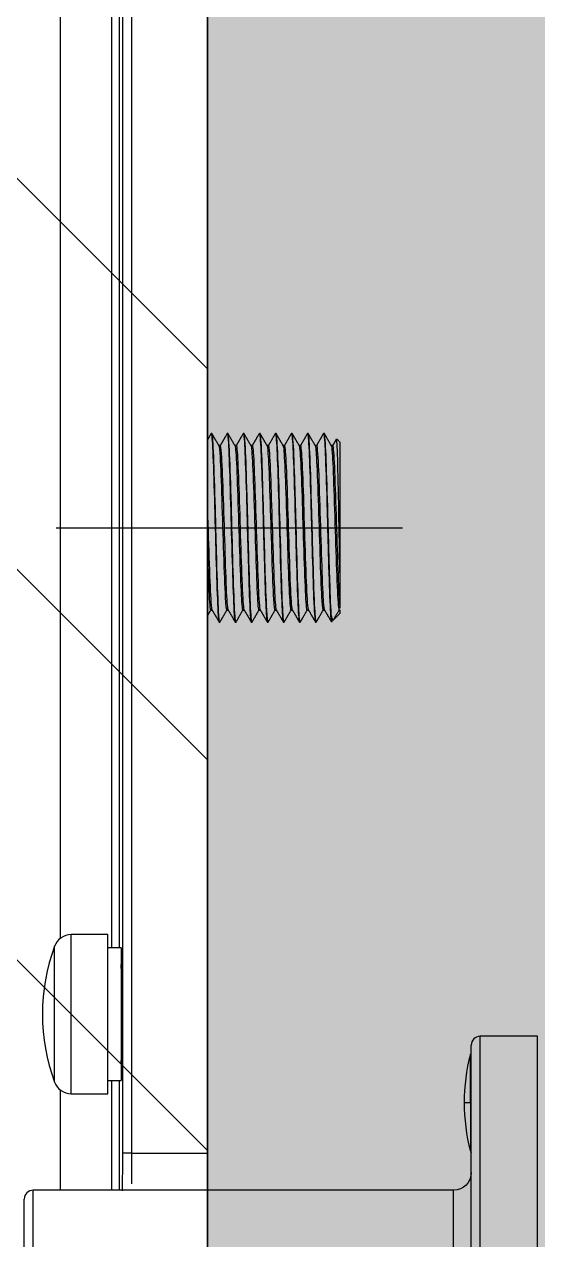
# Model space of a CAD drawing. Header units: millimetres. Extents: x -41292 to 298682, y -22072 to 33155.
# Drawn here: x -25683.8 to -25625.8, y 28670.4 to 28807.8 of the extents above; entities that cross this region are included whole.
import ezdxf

# ---------------------------------------------------------------- set-up
doc = ezdxf.new("R2010")
doc.units = ezdxf.units.MM
for name, color, linetype in [('02-WAL', 2, 'Continuous'), ('06-FUR', 6, 'Continuous'), ('F-BATH', 9, 'Continuous'), ('인테리어_벽체_신설', 3, 'Continuous'), ('인테리어_해치_벽체', 8, 'Continuous')]:
    doc.layers.add(name, color=color, linetype=linetype)

# ---------------------------------------------------------------- blocks, each defined once
blk = doc.blocks.new('shdushs')
at = {"layer": '인테리어_해치_벽체'}
h = blk.add_hatch(color=256, dxfattribs=at)
h.dxf.hatch_style = 1
h.paths.add_polyline_path([(278642.73, 3821.07), (279542.73, 3821.07), (279542.73, 3081.07), (278642.73, 3081.07)], flags=16)
h.paths.add_polyline_path([(277152.73, 3961.07), (277872.73, 3961.07), (277872.73, 151.07), (277922.73, 151.07), (277922.73, 11.07), (277732.73, 11.07), (277732.73, 3821.07), (277732.73, 3821.07), (277732.73, 3821.07), (277152.73, 3821.07)])
h.paths.add_polyline_path([(273717.73, 4561.07), (275322.73, 4561.07), (275322.73, 3821.07), (275272.73, 3821.07), (275272.73, 2461.07), (275322.73, 2461.07), (275322.73, 2321.07), (274602.73, 2321.07), (274602.73, -758.93), (274652.73, -758.93), (274652.73, -898.93), (274462.73, -898.93), (274462.73, 2321.07), (274362.73, 2321.07), (274362.73, 2461.07), (275132.73, 2461.07), (275132.73, 4321.07), (273717.73, 4321.07)])
h.paths.add_polyline_path([(271533.15, 3011.07), (271533.15, 2871.07), (272442.73, 2871.07), (272442.73, 2321.07), (272632.73, 2321.07), (272632.73, 2461.07), (272582.73, 2461.07), (272582.73, 3011.07)])
h.paths.add_polyline_path([(268942.73, 1846.07), (268942.73, 1716.07), (269342.73, 1716.07), (269342.73, -898.93), (271112.73, -906.75), (271112.73, -766.75), (269482.73, -758.93), (269482.73, 2871.07), (270375.78, 2871.07), (270375.78, 3011.07), (269482.73, 3011.07), (269482.73, 4321.07), (270617.73, 4321.07), (270617.73, 4561.07), (269342.73, 4561.07), (269342.73, 1846.07)])
h.paths.add_polyline_path([(276332.73, -2313.93), (277872.73, -2313.93), (277872.73, -2463.93), (276332.73, -2463.93)])
h.paths.add_polyline_path([(275552.73, -898.93), (275552.73, -758.93), (277872.73, -758.93), (277872.73, -898.93)])
h.paths.add_polyline_path([(270682.73, -2463.93), (270342.73, -2463.93), (270342.73, -2313.93), (270682.73, -2313.93)])
h.paths.add_polyline_path([(269842.73, -6133.93), (270682.73, -6133.93), (270682.73, -6283.93), (269842.73, -6283.93)])
h.paths.add_polyline_path([(275142.73, -6283.93), (275681.29, -6283.93), (275681.29, -6133.93), (275382.73, -6133.93), (275382.73, -2463.93), (275432.73, -2463.93), (275432.73, -2313.93), (275142.73, -2313.93), (275142.73, -6283.93)])
h.paths.add_polyline_path([(278812.73, -7888.93), (278812.73, -8128.93), (279782.73, -8128.93), (279782.73, 3961.07), (278502.73, 3961.07), (278502.73, 2941.07), (279542.73, 2941.07), (279542.73, 151.07), (278722.73, 151.07), (278722.73, 11.07), (279542.73, 11.07), (279542.73, -2313.93), (278872.73, -2313.93), (278872.73, -2463.93), (279542.73, -2463.93), (279542.73, -6133.93), (278812.73, -6133.93), (278812.73, -6283.93), (279542.73, -6283.93), (279542.73, -7888.93)])
h.paths.add_polyline_path([(274612.73, -7888.93), (276112.73, -7888.93), (276112.73, -8128.93), (274612.73, -8128.93)])
h.paths.add_polyline_path([(270167.73, -7288.93), (270682.73, -7288.93), (270682.73, -7888.93), (271212.73, -7888.93), (271212.73, -8128.93), (270167.73, -8128.93)])
h.paths.add_polyline_path([(267542.73, -7288.93), (267282.73, -7288.93), (267282.73, -7528.93), (267782.73, -7528.93), (267782.73, -6283.93), (268382.73, -6283.93), (268382.73, -6133.93), (267782.73, -6133.93), (267782.73, -2463.93), (269442.73, -2463.93), (269442.73, -2313.93), (267442.73, -2313.93), (267442.73, -2463.93), (267542.73, -2463.93), (267542.73, -6133.93), (266942.73, -6133.93), (266942.73, -6283.93), (267542.73, -6283.93)])
h.paths.add_polyline_path([(266372.73, 1716.07), (265697.73, 1716.07), (265697.73, -763.93), (266507.73, -763.93), (266507.73, -893.93), (265697.73, -893.93), (265697.73, -2313.93), (266542.73, -2313.93), (266542.73, -2463.93), (264582.73, -2463.93), (264582.73, -6133.93), (265182.73, -6133.93), (265182.73, -6283.93), (264582.73, -6283.93), (264582.73, -7288.93), (265182.73, -7288.93), (265182.73, -7528.93), (264342.73, -7528.93), (264342.73, -2313.93), (265547.73, -2313.93), (265547.73, 1846.07), (266152.73, 1846.07), (266152.73, 2277.91), (266292.73, 2277.91), (266292.73, 1846.07), (266372.73, 1846.07)])
h.paths.add_polyline_path([(266822.73, 1846.07), (268042.73, 1846.07), (268042.73, 1716.07), (267487.73, 1716.07), (267487.73, -893.93), (267307.73, -893.93), (267307.73, -763.93), (267357.73, -763.93), (267357.73, 1716.07), (266822.73, 1716.07)])
h.paths.add_polyline_path([(266342.73, 3961.07), (266152.73, 3961.07), (266152.73, 3177.91), (266292.73, 3177.91), (266292.73, 3821.07), (266342.73, 3821.07)])
at = {"layer": '02-WAL'}
blk.add_lwpolyline([(278812.73, -7888.93), (278812.73, -8128.93), (279782.73, -8128.93), (279782.73, 3961.07), (278502.73, 3961.07), (278502.73, 2941.07), (279542.73, 2941.07), (279542.73, 151.07), (278722.73, 151.07), (278722.73, 11.07), (279542.73, 11.07), (279542.73, -2313.93), (278872.73, -2313.93), (278872.73, -2463.93), (279542.73, -2463.93), (279542.73, -6133.93), (278812.73, -6133.93), (278812.73, -6283.93), (279542.73, -6283.93), (279542.73, -7888.93), (278812.73, -7888.93)], dxfattribs=at)
blk = doc.blocks.new('59A-확장$0$rain-LM')
at = {"layer": 'F-BATH', "color": 251, "true_color": 0x636466}
for p, q in [((106569.26, 51908.22), (106569.26, 51901.72)), ((106594.26, 51908.22), (106569.26, 51908.22)), ((106594.26, 51901.72), (106569.26, 51901.72)), ((106594.26, 51900.72), (106570.26, 51900.72)), ((106576.76, 51900.62), (106571.28, 51900.62)), ((106576.76, 51900.72), (106576.76, 51900.62)), ((106576.76, 51899.92), (106576.76, 51900.62)), ((106576.76, 51900.62), (106582.23, 51900.62)), ((106586.66, 51898.72), (106586.66, 51851.22)), ((106594.26, 51898.72), (106586.66, 51898.72)), ((106502.11, 51885.92), (106501.75, 51885.56)), ((106517.93, 51885.92), (106502.11, 51885.92)), ((106502.44, 51885.08), (106502.44, 51884.9)), ((106521.07, 51885.79), (106521.07, 51885.92)), ((106521.41, 51885.92), (106521.07, 51885.92)), ((106522.39, 51884.94), (106521.41, 51885.92)), ((106522.17, 51885.16), (106521.41, 51885.92)), ((106501.11, 51884.12), (106501.11, 51884.03)), ((106521.07, 51883.98), (106521.07, 51884.16)), ((106522.39, 51884.92), (106521.8, 51884.92)), ((106501.11, 51882.31), (106501.11, 51882.22)), ((106502.44, 51883.26), (106502.44, 51883.08)), ((106521.07, 51882.17), (106521.07, 51882.34)), ((106522.41, 51883.12), (106522.41, 51883.21)), ((106502.44, 51881.45), (106502.44, 51881.27)), ((106522.41, 51881.31), (106522.41, 51881.4)), ((106501.11, 51880.49), (106501.11, 51880.4)), ((106502.44, 51879.63), (106502.44, 51879.46)), ((106521.07, 51880.35), (106521.07, 51880.53)), ((106522.41, 51879.5), (106522.41, 51879.58)), ((106501.11, 51878.68), (106501.11, 51878.59)), ((106521.07, 51878.54), (106521.07, 51878.72)), ((106501.11, 51876.86), (106501.11, 51876.78)), ((106502.44, 51877.82), (106502.44, 51877.64)), ((106521.07, 51876.73), (106521.07, 51876.9)), ((106522.41, 51877.68), (106522.41, 51877.77)), ((106502.44, 51876.01), (106502.44, 51875.83)), ((106522.41, 51875.87), (106522.41, 51875.96)), ((106501.11, 51875.05), (106501.11, 51874.96)), ((106502.44, 51874.19), (106502.44, 51874.01)), ((106521.07, 51874.91), (106521.07, 51875.09)), ((106522.41, 51874.05), (106522.41, 51874.14)), ((106501.11, 51873.24), (106501.11, 51873.15)), ((106521.07, 51873.1), (106521.07, 51873.27)), ((106501.11, 51871.42), (106501.11, 51871.33)), ((106502.44, 51872.38), (106502.44, 51872.2)), ((106521.07, 51871.28), (106521.07, 51871.46)), ((106522.41, 51872.24), (106522.41, 51872.33)), ((106582.49, 51870.92), (106291.02, 51870.92)), ((106582.49, 51862.34), (106582.49, 51870.92)), ((106582.49, 51870.92), (106586.66, 51870.92)), ((106291.02, 51862.34), (106582.49, 51862.34)), ((106582.49, 51862.34), (106582.49, 51861.34)), ((106582.49, 51861.34), (106291.02, 51861.34)), ((106314.26, 51860.94), (106559.26, 51860.94)), ((106559.26, 51861.18), (106559.26, 51859.68)), ((106559.26, 51861.18), (106566.76, 51861.18)), ((106562.66, 51861.2), (106562.66, 51861.18)), ((106568.76, 51861.21), (106564.76, 51861.21)), ((106566.76, 51861.18), (106574.26, 51861.18)), ((106570.86, 51861.18), (106570.86, 51861.2)), ((106574.25, 51860.94), (106586.65, 51860.94)), ((106574.26, 51859.68), (106574.26, 51861.18)), ((106559.26, 51860.1), (106314.26, 51860.1)), ((106557.76, 51859.68), (106557.76, 51855.52)), ((106575.76, 51859.68), (106557.76, 51859.68)), ((106586.65, 51860.1), (106574.25, 51860.1)), ((106575.76, 51855.52), (106575.76, 51859.68)), ((106575.76, 51855.52), (106557.76, 51855.52)), ((106558.16, 51854.31), (106315.35, 51854.31)), ((106574.45, 51853.65), (106559.07, 51853.65)), ((106586.66, 51854.31), (106575.34, 51854.31)), ((106594.26, 51851.22), (106586.66, 51851.22)), ((106594.26, 51850.22), (106587.66, 51850.22))]:
    blk.add_line(p, q, dxfattribs=at)
for centre, radius, start, end in [((106570.26, 51901.72), 1, 180, 270), ((106576.76, 51921.71), 21.79, 255.4454, 270), ((106576.76, 51921.71), 21.79, 270, 284.5546), ((106582.11, 51901.11), 0.5, 284.5546, 309.9691), ((106559.76, 51855.52), 2, 180, 249.7932), ((106573.76, 51855.52), 2, 290.2068, 0), ((106566.76, 51874.54), 22.27, 249.7932, 290.2068), ((106587.66, 51851.22), 1, 180, 270)]:
    blk.add_arc(centre, radius, start, end, dxfattribs=at)
at = {"layer": 'F-BATH', "color": 251, "true_color": 0x636466, "extrusion": (0, 0, -1)}
blk.add_arc((-106584.66, 51898.72), 2, 90, 180, dxfattribs=at)
at = {"layer": 'F-BATH', "color": 251, "true_color": 0x636466}
for centre, start_param, end_param in [((106564.76, 51861.14), 1.570796, 2.638741), ((106568.76, 51861.14), 0.502851, 1.570796)]:
    blk.add_ellipse(centre, major_axis=(4.15, 0), ratio=0.017455, start_param=start_param, end_param=end_param, dxfattribs=at)
for points, degree, knots in [([(106511.76, 51853.83), (106511.76, 51858.83), (106511.76, 51892.95)], 1, [0, 0, 0.127803, 1, 1]), ([(106517.93, 51885.92), (106516.17, 51885.88), (106513.89, 51885.83), (106509.26, 51885.75), (106506.97, 51885.71), (106503.45, 51885.62), (106502.24, 51885.58), (106501.73, 51885.52), (106501.68, 51885.51), (106501.7, 51885.5)], 3, [0, 0, 0, 0, 0.305147, 0.305147, 0.610295, 0.610295, 0.915442, 0.915442, 1, 1, 1, 1]), ([(106520.86, 51885.92), (106520.42, 51885.86), (106519.26, 51885.79), (106516.03, 51885.67), (106513.94, 51885.6), (106509.77, 51885.46), (106507.67, 51885.41), (106504.38, 51885.27), (106503.18, 51885.22), (106502.52, 51885.12), (106502.44, 51885.1), (106502.45, 51885.08)], 3, [0, 0, 0, 0, 0.22944, 0.22944, 0.45888, 0.45888, 0.688319, 0.688319, 0.917759, 0.917759, 1, 1, 1, 1]), ([(106502.46, 51884.9), (106502.52, 51884.94), (106502.79, 51884.97), (106504.13, 51885.07), (106505.63, 51885.14), (106509.39, 51885.26), (106511.55, 51885.34), (106515.69, 51885.46), (106517.56, 51885.53), (106520.27, 51885.66), (106521.03, 51885.73), (106521.07, 51885.79)], 3, [0, 0, 0, 0, 0.120148, 0.120148, 0.340111, 0.340111, 0.560074, 0.560074, 0.780037, 0.780037, 1, 1, 1, 1]), ([(106501.11, 51884.03), (106501.1, 51884.09), (106501.74, 51884.15), (106504.14, 51884.26), (106505.97, 51884.33), (106510.12, 51884.45), (106512.46, 51884.5), (106516.72, 51884.63), (106518.69, 51884.68), (106521.45, 51884.81), (106522.28, 51884.87), (106522.39, 51884.92)], 3, [0, 0, 0, 0, 0.191206, 0.191206, 0.393404, 0.393404, 0.595603, 0.595603, 0.797801, 0.797801, 1, 1, 1, 1]), ([(106521.8, 51884.92), (106521.03, 51884.86), (106519.56, 51884.81), (106515.7, 51884.67), (106513.37, 51884.62), (106508.76, 51884.49), (106506.53, 51884.42), (106503.05, 51884.31), (106501.81, 51884.23), (106501.19, 51884.16), (106501.12, 51884.14), (106501.11, 51884.12)], 3, [0, 0, 0, 0, 0.231987, 0.231987, 0.463974, 0.463974, 0.69596, 0.69596, 0.927947, 0.927947, 1, 1, 1, 1]), ([(106521.06, 51884.15), (106520.96, 51884.09), (106520.26, 51884.04), (106517.81, 51883.91), (106515.94, 51883.86), (106511.89, 51883.72), (106509.68, 51883.66), (106505.91, 51883.53), (106504.32, 51883.46), (106502.77, 51883.36), (106502.44, 51883.31), (106502.45, 51883.26)], 3, [0, 0, 0, 0, 0.197799, 0.197799, 0.415142, 0.415142, 0.632485, 0.632485, 0.849828, 0.849828, 1, 1, 1, 1]), ([(106502.45, 51883.09), (106502.54, 51883.15), (106503.16, 51883.19), (106505.49, 51883.33), (106507.29, 51883.38), (106511.37, 51883.52), (106513.54, 51883.58), (106517.42, 51883.71), (106519.01, 51883.78), (106520.72, 51883.88), (106521.08, 51883.94), (106521.07, 51883.98)], 3, [0, 0, 0, 0, 0.188705, 0.188705, 0.406314, 0.406314, 0.623923, 0.623923, 0.841532, 0.841532, 1, 1, 1, 1]), ([(106522.41, 51883.21), (106522.4, 51883.16), (106521.87, 51883.1), (106519.68, 51882.99), (106517.83, 51882.92), (106513.54, 51882.8), (106511.14, 51882.74), (106506.67, 51882.61), (106504.69, 51882.56), (106501.88, 51882.42), (106501.11, 51882.37), (106501.11, 51882.31), (106501.11, 51882.31), (106501.11, 51882.31)], 3, [0, 0, 0, 0, 0.173463, 0.173463, 0.379891, 0.379891, 0.586318, 0.586318, 0.792746, 0.792746, 0.999173, 0.999173, 1, 1, 1, 1]), ([(106501.11, 51882.22), (106501.11, 51882.27), (106501.81, 51882.34), (106504.36, 51882.45), (106506.23, 51882.52), (106510.44, 51882.64), (106512.74, 51882.7), (106517.03, 51882.83), (106518.91, 51882.87), (106521.59, 51883.01), (106522.36, 51883.06), (106522.41, 51883.12), (106522.41, 51883.12), (106522.41, 51883.12)], 3, [0, 0, 0, 0, 0.197122, 0.197122, 0.396239, 0.396239, 0.595357, 0.595357, 0.794474, 0.794474, 0.993591, 0.993591, 1, 1, 1, 1]), ([(106521.06, 51882.34), (106521, 51882.31), (106520.71, 51882.27), (106519.3, 51882.17), (106517.74, 51882.1), (106514.01, 51881.97), (106511.8, 51881.9), (106507.73, 51881.78), (106505.84, 51881.7), (106503.21, 51881.58), (106502.46, 51881.51), (106502.44, 51881.45), (106502.44, 51881.45), (106502.44, 51881.44)], 3, [0, 0, 0, 0, 0.127517, 0.127517, 0.344879, 0.344879, 0.562242, 0.562242, 0.779604, 0.779604, 0.996967, 0.996967, 1, 1, 1, 1]), ([(106522.41, 51881.4), (106522.41, 51881.39), (106522.39, 51881.38), (106522.12, 51881.3), (106521.11, 51881.24), (106517.99, 51881.12), (106515.84, 51881.05), (106511.32, 51880.94), (106508.91, 51880.86), (106504.82, 51880.74), (106503.13, 51880.68), (106501.47, 51880.57), (106501.12, 51880.53), (106501.11, 51880.49)], 3, [0, 0, 0, 0, 0.032321, 0.032321, 0.239253, 0.239253, 0.446186, 0.446186, 0.653119, 0.653119, 0.860052, 0.860052, 1, 1, 1, 1]), ([(106501.11, 51880.4), (106501.11, 51880.4), (106501.11, 51880.41), (106501.16, 51880.47), (106501.92, 51880.54), (106504.59, 51880.65), (106506.51, 51880.72), (106510.73, 51880.83), (106513.08, 51880.89), (106517.27, 51881.02), (106519.15, 51881.07), (106521.7, 51881.2), (106522.4, 51881.25), (106522.41, 51881.31)], 3, [0, 0, 0, 0, 0.007124, 0.007124, 0.206256, 0.206256, 0.405387, 0.405387, 0.604518, 0.604518, 0.803649, 0.803649, 1, 1, 1, 1]), ([(106502.45, 51881.28), (106502.47, 51881.29), (106502.51, 51881.3), (106502.93, 51881.37), (106503.98, 51881.44), (106507.13, 51881.57), (106509.15, 51881.63), (106513.37, 51881.77), (106515.46, 51881.82), (106518.9, 51881.96), (106520.15, 51882.02), (106520.97, 51882.11), (106521.08, 51882.14), (106521.07, 51882.17)], 3, [0, 0, 0, 0, 0.037145, 0.037145, 0.254789, 0.254789, 0.472433, 0.472433, 0.690077, 0.690077, 0.907721, 0.907721, 1, 1, 1, 1]), ([(106522.4, 51879.58), (106522.41, 51879.55), (106522.25, 51879.52), (106521.21, 51879.42), (106519.78, 51879.37), (106516.03, 51879.24), (106513.69, 51879.19), (106509.1, 51879.06), (106506.81, 51878.99), (106503.26, 51878.87), (106501.95, 51878.8), (106501.22, 51878.72), (106501.12, 51878.7), (106501.11, 51878.68)], 3, [0, 0, 0, 0, 0.100697, 0.100697, 0.307125, 0.307125, 0.513553, 0.513553, 0.719981, 0.719981, 0.926409, 0.926409, 1, 1, 1, 1]), ([(106501.11, 51878.59), (106501.11, 51878.59), (106501.11, 51878.6), (106501.23, 51878.67), (106502.06, 51878.73), (106504.83, 51878.84), (106506.76, 51878.91), (106511.07, 51879.02), (106513.36, 51879.09), (106517.55, 51879.21), (106519.37, 51879.26), (106521.77, 51879.39), (106522.4, 51879.44), (106522.41, 51879.49)], 3, [0, 0, 0, 0, 0.016204, 0.016204, 0.215254, 0.215254, 0.414304, 0.414304, 0.613354, 0.613354, 0.812404, 0.812404, 1, 1, 1, 1]), ([(106521.06, 51880.53), (106521.03, 51880.51), (106520.97, 51880.49), (106520.41, 51880.42), (106519.24, 51880.34), (106516.01, 51880.22), (106513.91, 51880.15), (106509.75, 51880.02), (106507.64, 51879.96), (106504.37, 51879.83), (106503.17, 51879.77), (106502.52, 51879.68), (106502.44, 51879.65), (106502.45, 51879.63)], 3, [0, 0, 0, 0, 0.053943, 0.053943, 0.271232, 0.271232, 0.488521, 0.488521, 0.705811, 0.705811, 0.9231, 0.9231, 1, 1, 1, 1]), ([(106502.45, 51879.46), (106502.51, 51879.49), (106502.72, 51879.52), (106503.88, 51879.62), (106505.31, 51879.68), (106508.98, 51879.81), (106511.12, 51879.89), (106515.3, 51880), (106517.22, 51880.08), (106520.06, 51880.2), (106520.92, 51880.27), (106521.07, 51880.34), (106521.07, 51880.35), (106521.07, 51880.36)], 3, [0, 0, 0, 0, 0.105648, 0.105648, 0.324129, 0.324129, 0.54261, 0.54261, 0.761092, 0.761092, 0.979573, 0.979573, 1, 1, 1, 1]), ([(106521.06, 51878.71), (106520.96, 51878.65), (106520.26, 51878.6), (106517.8, 51878.47), (106515.92, 51878.41), (106511.87, 51878.27), (106509.66, 51878.21), (106505.89, 51878.08), (106504.31, 51878.02), (106502.76, 51877.91), (106502.44, 51877.86), (106502.45, 51877.82)], 3, [0, 0, 0, 0, 0.198631, 0.198631, 0.415919, 0.415919, 0.633207, 0.633207, 0.850496, 0.850496, 1, 1, 1, 1]), ([(106502.45, 51877.65), (106502.54, 51877.7), (106503.07, 51877.74), (106505.18, 51877.87), (106506.92, 51877.92), (106510.95, 51878.06), (106513.13, 51878.12), (106517.07, 51878.25), (106518.73, 51878.32), (106520.64, 51878.43), (106521.08, 51878.49), (106521.07, 51878.54)], 3, [0, 0, 0, 0, 0.174309, 0.174309, 0.392249, 0.392249, 0.61019, 0.61019, 0.82813, 0.82813, 1, 1, 1, 1]), ([(106522.41, 51877.77), (106522.41, 51877.72), (106521.94, 51877.66), (106519.89, 51877.56), (106518.12, 51877.49), (106513.87, 51877.37), (106511.47, 51877.31), (106506.99, 51877.17), (106504.94, 51877.13), (106502.04, 51876.99), (106501.19, 51876.93), (106501.11, 51876.87), (106501.11, 51876.87), (106501.11, 51876.86)], 3, [0, 0, 0, 0, 0.16399, 0.16399, 0.370296, 0.370296, 0.576602, 0.576602, 0.782908, 0.782908, 0.989214, 0.989214, 1, 1, 1, 1]), ([(106501.11, 51876.77), (106501.11, 51876.78), (106501.12, 51876.79), (106501.31, 51876.86), (106502.2, 51876.92), (106505.07, 51877.03), (106507.06, 51877.11), (106511.35, 51877.22), (106513.69, 51877.28), (106517.79, 51877.41), (106519.59, 51877.46), (106521.83, 51877.58), (106522.4, 51877.62), (106522.41, 51877.68)], 3, [0, 0, 0, 0, 0.025101, 0.025101, 0.224224, 0.224224, 0.423348, 0.423348, 0.622471, 0.622471, 0.821594, 0.821594, 1, 1, 1, 1]), ([(106521.06, 51876.9), (106521, 51876.86), (106520.7, 51876.83), (106519.28, 51876.72), (106517.72, 51876.66), (106513.98, 51876.53), (106511.77, 51876.46), (106507.71, 51876.34), (106505.82, 51876.26), (106503.2, 51876.14), (106502.45, 51876.07), (106502.44, 51876), (106502.44, 51876), (106502.44, 51876)], 3, [0, 0, 0, 0, 0.128373, 0.128373, 0.345738, 0.345738, 0.563103, 0.563103, 0.780468, 0.780468, 0.997833, 0.997833, 1, 1, 1, 1]), ([(106502.45, 51875.83), (106502.47, 51875.84), (106502.48, 51875.85), (106502.77, 51875.91), (106503.74, 51875.98), (106506.77, 51876.11), (106508.74, 51876.17), (106512.95, 51876.31), (106515.07, 51876.37), (106518.61, 51876.51), (106519.94, 51876.56), (106520.93, 51876.66), (106521.08, 51876.69), (106521.07, 51876.73)], 3, [0, 0, 0, 0, 0.02305, 0.02305, 0.240562, 0.240562, 0.458074, 0.458074, 0.675585, 0.675585, 0.893097, 0.893097, 1, 1, 1, 1]), ([(106522.41, 51875.96), (106522.41, 51875.95), (106522.4, 51875.94), (106522.22, 51875.87), (106521.29, 51875.81), (106518.25, 51875.69), (106516.16, 51875.61), (106511.64, 51875.5), (106509.25, 51875.43), (106505.07, 51875.31), (106503.35, 51875.25), (106501.52, 51875.13), (106501.12, 51875.09), (106501.11, 51875.05)], 3, [0, 0, 0, 0, 0.022325, 0.022325, 0.229222, 0.229222, 0.436118, 0.436118, 0.643015, 0.643015, 0.849912, 0.849912, 1, 1, 1, 1]), ([(106501.11, 51874.96), (106501.11, 51874.97), (106501.13, 51874.98), (106501.4, 51875.06), (106502.35, 51875.11), (106505.32, 51875.23), (106507.31, 51875.3), (106511.69, 51875.41), (106513.98, 51875.48), (106518.06, 51875.6), (106519.8, 51875.65), (106521.88, 51875.77), (106522.4, 51875.81), (106522.41, 51875.87)], 3, [0, 0, 0, 0, 0.034489, 0.034489, 0.233556, 0.233556, 0.432622, 0.432622, 0.631689, 0.631689, 0.830756, 0.830756, 1, 1, 1, 1]), ([(106522.4, 51874.14), (106522.41, 51874.11), (106522.28, 51874.09), (106521.38, 51873.99), (106520, 51873.94), (106516.33, 51873.8), (106514.01, 51873.75), (106509.43, 51873.63), (106507.12, 51873.55), (106503.46, 51873.44), (106502.1, 51873.36), (106501.25, 51873.28), (106501.12, 51873.26), (106501.11, 51873.23)], 3, [0, 0, 0, 0, 0.090211, 0.090211, 0.29694, 0.29694, 0.50367, 0.50367, 0.7104, 0.7104, 0.91713, 0.91713, 1, 1, 1, 1]), ([(106501.11, 51873.14), (106501.11, 51873.16), (106501.14, 51873.17), (106501.5, 51873.25), (106502.52, 51873.31), (106505.56, 51873.42), (106507.63, 51873.49), (106511.97, 51873.6), (106514.3, 51873.67), (106518.3, 51873.79), (106520.01, 51873.85), (106521.94, 51873.96), (106522.4, 51874), (106522.41, 51874.05)], 3, [0, 0, 0, 0, 0.043721, 0.043721, 0.242809, 0.242809, 0.441897, 0.441897, 0.640986, 0.640986, 0.840074, 0.840074, 1, 1, 1, 1]), ([(106521.06, 51875.08), (106521.03, 51875.07), (106520.96, 51875.05), (106520.4, 51874.98), (106519.23, 51874.9), (106515.98, 51874.78), (106513.89, 51874.71), (106509.73, 51874.58), (106507.62, 51874.52), (106504.35, 51874.38), (106503.16, 51874.33), (106502.52, 51874.23), (106502.44, 51874.21), (106502.45, 51874.19)], 3, [0, 0, 0, 0, 0.054871, 0.054871, 0.27214, 0.27214, 0.48941, 0.48941, 0.706679, 0.706679, 0.923948, 0.923948, 1, 1, 1, 1]), ([(106502.46, 51874.02), (106502.5, 51874.04), (106502.67, 51874.07), (106503.65, 51874.16), (106505, 51874.23), (106508.57, 51874.35), (106510.7, 51874.43), (106514.9, 51874.55), (106516.86, 51874.62), (106519.84, 51874.75), (106520.79, 51874.81), (106521.05, 51874.89), (106521.07, 51874.9), (106521.07, 51874.91)], 3, [0, 0, 0, 0, 0.090898, 0.090898, 0.309283, 0.309283, 0.527668, 0.527668, 0.746053, 0.746053, 0.964438, 0.964438, 1, 1, 1, 1]), ([(106521.06, 51873.27), (106520.96, 51873.21), (106520.26, 51873.15), (106517.78, 51873.02), (106515.9, 51872.97), (106511.84, 51872.83), (106509.64, 51872.77), (106505.87, 51872.64), (106504.3, 51872.57), (106502.76, 51872.47), (106502.44, 51872.42), (106502.45, 51872.37)], 3, [0, 0, 0, 0, 0.199825, 0.199825, 0.417069, 0.417069, 0.634312, 0.634312, 0.851556, 0.851556, 1, 1, 1, 1]), ([(106502.45, 51872.21), (106502.53, 51872.25), (106502.99, 51872.29), (106504.87, 51872.41), (106506.56, 51872.47), (106510.52, 51872.6), (106512.71, 51872.67), (106516.71, 51872.79), (106518.44, 51872.87), (106520.56, 51872.98), (106521.07, 51873.04), (106521.07, 51873.1)], 3, [0, 0, 0, 0, 0.159328, 0.159328, 0.377533, 0.377533, 0.595738, 0.595738, 0.813942, 0.813942, 1, 1, 1, 1]), ([(106522.4, 51872.33), (106522.41, 51872.28), (106522, 51872.23), (106520.13, 51872.12), (106518.37, 51872.06), (106514.21, 51871.93), (106511.79, 51871.88), (106507.3, 51871.74), (106505.2, 51871.69), (106502.2, 51871.56), (106501.27, 51871.5), (106501.11, 51871.43), (106501.11, 51871.43), (106501.11, 51871.42)], 3, [0, 0, 0, 0, 0.155085, 0.155085, 0.361361, 0.361361, 0.567638, 0.567638, 0.773914, 0.773914, 0.98019, 0.98019, 1, 1, 1, 1]), ([(106501.11, 51871.33), (106501.11, 51871.35), (106501.15, 51871.36), (106501.61, 51871.45), (106502.67, 51871.5), (106505.84, 51871.62), (106507.89, 51871.69), (106512.3, 51871.8), (106514.59, 51871.87), (106518.55, 51871.98), (106520.21, 51872.04), (106521.99, 51872.15), (106522.4, 51872.19), (106522.4, 51872.24)], 3, [0, 0, 0, 0, 0.052997, 0.052997, 0.252027, 0.252027, 0.451056, 0.451056, 0.650086, 0.650086, 0.849115, 0.849115, 1, 1, 1, 1]), ([(106521.06, 51871.46), (106521, 51871.42), (106520.7, 51871.38), (106519.27, 51871.28), (106517.71, 51871.21), (106513.95, 51871.09), (106511.76, 51871.01), (106509.4, 51870.94), (106509.08, 51870.93), (106508.77, 51870.92)], 3, [0, 0, 0, 0, 0.216493, 0.216493, 0.579622, 0.579622, 0.942751, 0.942751, 1, 1, 1, 1]), ([(106514.83, 51870.92), (106515.4, 51870.94), (106515.96, 51870.96), (106518.3, 51871.05), (106519.71, 51871.11), (106520.88, 51871.21), (106521.09, 51871.25), (106521.07, 51871.28)], 3, [0, 0, 0, 0, 0.156677, 0.156677, 0.697828, 0.697828, 1, 1, 1, 1]), ([(106582.49, 51862.34), (106582.99, 51862.34), (106584.03, 51862.34), (106585.18, 51862.34), (106585.82, 51862.33), (106585.95, 51862.33)], 3, [0, 0, 0, 0, 0.422292, 0.880981, 1, 1, 1, 1])]:
    blk.add_open_spline(points, degree=degree, knots=knots, dxfattribs=at)
for points, degree in [([(106501.74, 51885.47), (106502.09, 51885.27), (106502.44, 51885.07)], 2), ([(106520.86, 51885.92), (106520.52, 51885.92), (106519.49, 51885.92), (106517.93, 51885.92)], 3), ([(106521.05, 51884.14), (106521.74, 51884.54), (106522.42, 51884.94)], 2), ([(106522.17, 51885.16), (106521.07, 51885.79)], 1), ([(106521.8, 51884.92), (106522.11, 51885), (106522.22, 51885.08), (106522.17, 51885.16)], 3), ([(106502.47, 51884.91), (106501.76, 51884.51), (106501.05, 51884.1)], 2), ([(106501.09, 51884.03), (106501.77, 51883.64), (106502.44, 51883.25)], 2), ([(106522.46, 51883.19), (106521.77, 51883.59), (106521.07, 51883.99)], 2), ([(106522.4, 51884.93), (106522.4, 51884.93), (106522.4, 51884.93), (106522.39, 51884.92)], 3), ([(106502.47, 51883.1), (106501.76, 51882.69), (106501.06, 51882.28)], 2), ([(106501.09, 51882.22), (106501.77, 51881.83), (106502.44, 51881.44)], 2), ([(106521.05, 51882.33), (106521.73, 51882.73), (106522.42, 51883.12)], 2), ([(106502.47, 51881.29), (106501.76, 51880.88), (106501.06, 51880.47)], 2), ([(106521.05, 51880.52), (106521.73, 51880.91), (106522.42, 51881.31)], 2), ([(106522.46, 51881.38), (106521.77, 51881.78), (106521.07, 51882.18)], 2), ([(106502.47, 51879.47), (106501.76, 51879.06), (106501.06, 51878.65)], 2), ([(106501.09, 51880.4), (106501.77, 51880.01), (106502.44, 51879.62)], 2), ([(106521.05, 51878.7), (106521.73, 51879.1), (106522.42, 51879.5)], 2), ([(106522.46, 51879.56), (106521.77, 51879.96), (106521.07, 51880.36)], 2), ([(106501.09, 51878.59), (106501.77, 51878.2), (106502.44, 51877.81)], 2), ([(106522.46, 51877.75), (106521.77, 51878.15), (106521.07, 51878.55)], 2), ([(106502.47, 51877.66), (106501.76, 51877.25), (106501.06, 51876.84)], 2), ([(106501.09, 51876.77), (106501.77, 51876.38), (106502.44, 51875.99)], 2), ([(106521.05, 51876.89), (106521.73, 51877.28), (106522.42, 51877.68)], 2), ([(106522.46, 51875.93), (106521.77, 51876.33), (106521.07, 51876.73)], 2), ([(106502.47, 51875.84), (106501.76, 51875.43), (106501.06, 51875.03)], 2), ([(106521.05, 51875.07), (106521.73, 51875.47), (106522.42, 51875.87)], 2), ([(106502.47, 51874.03), (106501.76, 51873.62), (106501.06, 51873.21)], 2), ([(106501.09, 51874.96), (106501.77, 51874.57), (106502.44, 51874.18)], 2), ([(106521.05, 51873.26), (106521.73, 51873.66), (106522.42, 51874.05)], 2), ([(106522.46, 51874.12), (106521.77, 51874.52), (106521.07, 51874.92)], 2), ([(106501.09, 51873.15), (106501.77, 51872.76), (106502.44, 51872.37)], 2), ([(106522.46, 51872.3), (106521.77, 51872.71), (106521.07, 51873.11)], 2), ([(106502.47, 51872.21), (106501.76, 51871.81), (106501.06, 51871.4)], 2), ([(106501.09, 51871.33), (106501.45, 51871.13), (106501.8, 51870.92)], 2), ([(106521.05, 51871.44), (106521.73, 51871.84), (106522.42, 51872.24)], 2), ([(106521.71, 51870.92), (106521.39, 51871.11), (106521.07, 51871.29)], 2), ([(106586.72, 51861.32), (106585.43, 51861.34), (106583.97, 51861.34), (106582.49, 51861.34)], 3)]:
    blk.add_open_spline(points, degree=degree, dxfattribs=at)
blk = doc.blocks.new('sheisdxse')
at = {"layer": '06-FUR', "rotation": 269.9999999999999}
blk.add_blockref('59A-확장$0$rain-LM', (295224.7, 79040.31), dxfattribs=at)
blk = doc.blocks.new('shesevd')
at = {"layer": '인테리어_해치_벽체'}
h = blk.add_hatch(dxfattribs=at)
h.set_pattern_fill('ANSI31', color=256, scale=250, angle=450)
h.set_pattern_definition([(135, (87552.9, -30000), (-22.097087, -22.097087), [])])
h.paths.add_polyline_path([(336995.63, -32463.93), (337895.63, -32463.93), (337895.63, -32313.93), (336995.63, -32313.93)])
h.paths.add_polyline_path([(335040.63, -30893.93), (335895.63, -30893.93), (335895.63, -30758.93), (335040.63, -30758.93)])
h.paths.add_polyline_path([(340135.63, -26988.93), (340135.63, -27538.93), (340185.63, -27538.93), (340185.63, -27678.93), (339995.63, -27678.93), (339995.63, -27128.93), (339975.63, -27128.93), (339975.63, -27828.93), (340205.63, -27828.93), (340205.63, -26988.93)])
h.paths.add_polyline_path([(337928.68, -26988.93), (339086.05, -26988.93), (339086.05, -27128.93), (337928.68, -27128.93)])
h.paths.add_polyline_path([(341215.63, -30798.93), (342015.63, -30798.93), (342015.63, -30898.93), (341215.63, -30898.93)])
h.paths.add_polyline_path([(344775.63, -30898.93), (344775.63, -32313.93), (344675.63, -32313.93), (344675.63, -30898.93)])
h.paths.add_polyline_path([(346895.63, -27838.93), (346295.63, -27838.93), (346295.63, -27908.93), (347095.63, -27908.93), (347095.63, -27308.93), (346895.63, -27308.93)])
h.paths.add_polyline_path([(343284.19, -37888.93), (343284.19, -36283.93), (343184.19, -36283.93), (343184.19, -37888.93)])
h.paths.add_polyline_path([(338140.63, -36283.93), (338140.63, -37288.93), (338240.63, -37288.93), (338240.63, -36283.93)])
at = {"layer": '인테리어_벽체_신설'}
blk.add_lwpolyline([(346895.63, -27838.93), (346295.63, -27838.93), (346295.63, -27908.93), (347095.63, -27908.93), (347095.63, -27308.93), (346895.63, -27308.93), (346895.63, -27838.93)], dxfattribs=at)

msp = doc.modelspace()

# ---------------------------------------------------------------- block references
msp.add_blockref('shdushs', (-305205.87, 26222.34))

# ---------------------------------------------------------------- next in the draw order: block references
msp.add_blockref('sheisdxse', (-372758.77, 56222.34))

# ---------------------------------------------------------------- next in the draw order: block references
msp.add_blockref('shesevd', (-372758.77, 56222.34))

doc.saveas('drawing.dxf')
